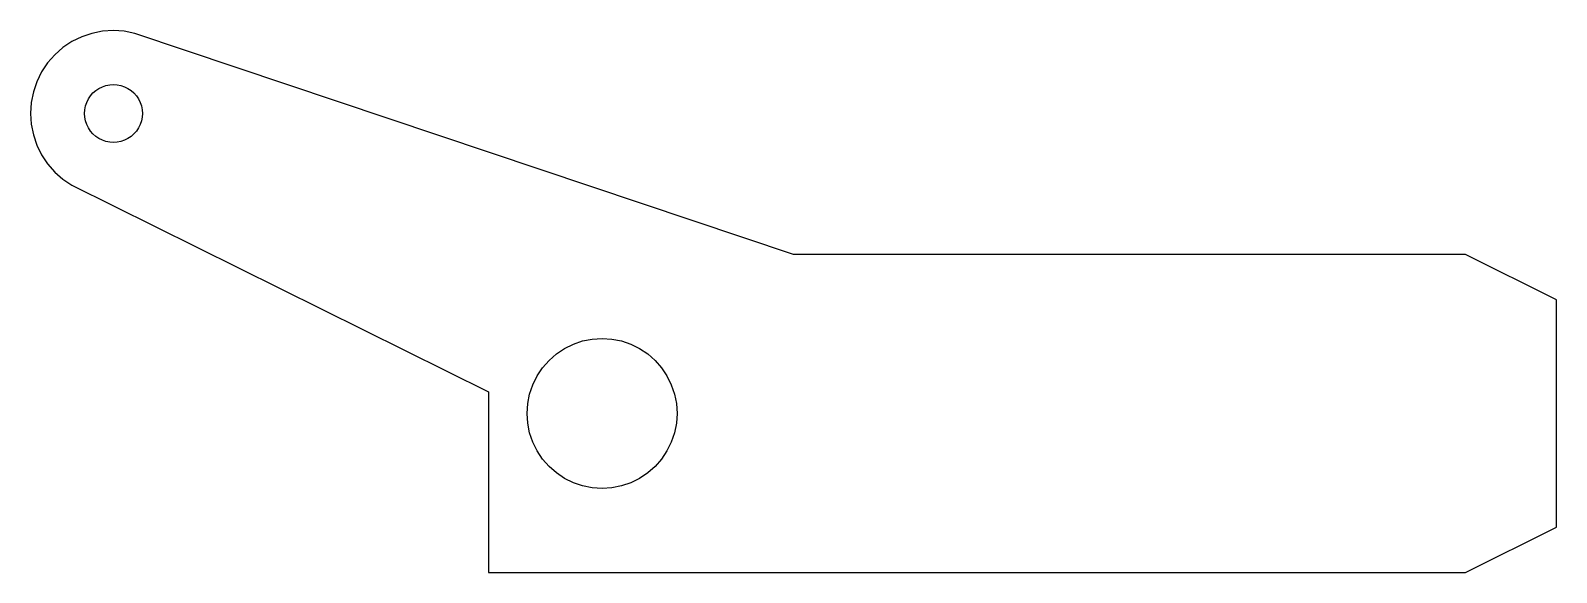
# Model space of a CAD drawing. Extents: x -252 to 420, y -70 to 168.
import ezdxf

# ---------------------------------------------------------------- set-up
doc = ezdxf.new("R2010")
doc.units = 0
doc.layers.get('0').update_dxf_attribs({"linetype": 'CONTINUOUS'})

msp = doc.modelspace()

# ---------------------------------------------------------------- linework, layer by layer
for points in [[(420, -50), (420, 50), (380, 70), (84.3211, 70), (-205.553, 167.256), (-210.236, 168.188), (-215, 168.5), (-219.764, 168.188), (-224.447, 167.256), (-228.968, 165.722), (-233.25, 163.61), (-237.22, 160.957), (-240.809, 157.809), (-243.957, 154.22), (-246.61, 150.25), (-248.722, 145.968), (-250.256, 141.447), (-251.188, 136.764), (-251.5, 132), (-251.188, 127.236), (-250.256, 122.553), (-248.722, 118.032), (-246.61, 113.75), (-243.957, 109.78), (-240.809, 106.191), (-237.22, 103.043), (-233.25, 100.39), (-50, 9.54609), (-50, -70), (380, -70)], [(-216.664, 119.359), (-218.3, 119.684), (-219.879, 120.221), (-221.375, 120.958), (-222.762, 121.885), (-224.016, 122.984), (-225.115, 124.238), (-226.042, 125.625), (-226.779, 127.121), (-227.316, 128.7), (-227.641, 130.336), (-227.75, 132), (-227.641, 133.664), (-227.316, 135.3), (-226.779, 136.879), (-226.042, 138.375), (-225.115, 139.762), (-224.016, 141.016), (-222.762, 142.115), (-221.375, 143.042), (-219.879, 143.779), (-218.3, 144.316), (-216.664, 144.641), (-215, 144.75), (-213.336, 144.641), (-211.7, 144.316), (-210.121, 143.779), (-208.625, 143.042), (-207.238, 142.115), (-205.984, 141.016), (-204.885, 139.762), (-203.958, 138.375), (-203.221, 136.879), (-202.684, 135.3), (-202.359, 133.664), (-202.25, 132), (-202.359, 130.336), (-202.684, 128.7), (-203.221, 127.121), (-203.958, 125.625), (-204.885, 124.238), (-205.984, 122.984), (-207.238, 121.885), (-208.625, 120.958), (-210.121, 120.221), (-211.7, 119.684), (-213.336, 119.359), (-215, 119.25)], [(-4.30736, -32.7177), (-8.54103, -31.8756), (-12.6286, -30.488), (-16.5, -28.5788), (-20.0891, -26.1807), (-23.3345, -23.3345), (-26.1807, -20.0891), (-28.5788, -16.5), (-30.488, -12.6286), (-31.8756, -8.54103), (-32.7177, -4.30736), (-33, 0), (-32.7177, 4.30736), (-31.8756, 8.54103), (-30.488, 12.6286), (-28.5788, 16.5), (-26.1807, 20.0891), (-23.3345, 23.3345), (-20.0891, 26.1807), (-16.5, 28.5788), (-12.6286, 30.488), (-8.54103, 31.8756), (-4.30736, 32.7177), (0, 33), (4.30736, 32.7177), (8.54103, 31.8756), (12.6286, 30.488), (16.5, 28.5788), (20.0891, 26.1807), (23.3345, 23.3345), (26.1807, 20.0891), (28.5788, 16.5), (30.488, 12.6286), (31.8756, 8.54103), (32.7177, 4.30736), (33, 0), (32.7177, -4.30736), (31.8756, -8.54103), (30.488, -12.6286), (28.5788, -16.5), (26.1807, -20.0891), (23.3345, -23.3345), (20.0891, -26.1807), (16.5, -28.5788), (12.6286, -30.488), (8.54103, -31.8756), (4.30736, -32.7177), (0, -33)]]:
    msp.add_lwpolyline(points, close=True)

doc.saveas('drawing.dxf')
